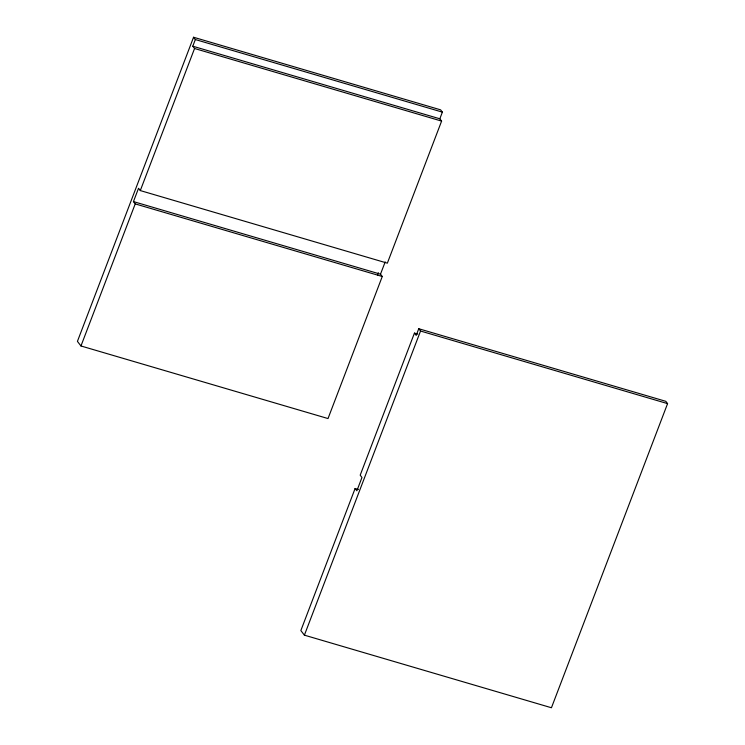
<?xml version="1.0" encoding="UTF-8"?>
<svg xmlns="http://www.w3.org/2000/svg" width="745" height="745" viewBox="0 0 745 745"><rect width="100%" height="100%" fill="white"/><g stroke="black" fill="none" stroke-linecap="round" stroke-linejoin="round"><path stroke-width="1.12" d="M193.56 37.25L77.424 341.378L80.963 345.969L328.014 418.56L382.269 276.488L380.49 274.188L133.448 201.597L138.533 188.28L140.302 190.571L387.353 263.162L441.608 121.09L439.829 118.8L192.787 46.209L195.33 39.541L193.56 37.25L440.602 109.841L442.372 112.132L439.829 118.8M80.963 345.969L135.218 203.897L133.448 201.597M140.302 190.571L194.557 48.499L192.787 46.209M377.557 274.942L378.385 272.763M380.49 274.188L385.193 261.895M355.104 488.496L300.85 630.568L304.398 635.159L551.44 707.75L667.576 403.622L665.807 401.322L418.755 328.731L416.213 335.399L414.444 333.099L360.189 475.18L361.968 477.471L356.874 490.787L355.104 488.496L358.438 489.474M304.398 635.159L420.534 331.031L418.755 328.731M195.33 39.541L442.372 112.132M194.557 48.499L441.608 121.09M135.218 203.897L382.269 276.488M420.534 331.031L667.576 403.622M414.444 333.099L417.777 334.086"/></g></svg>
